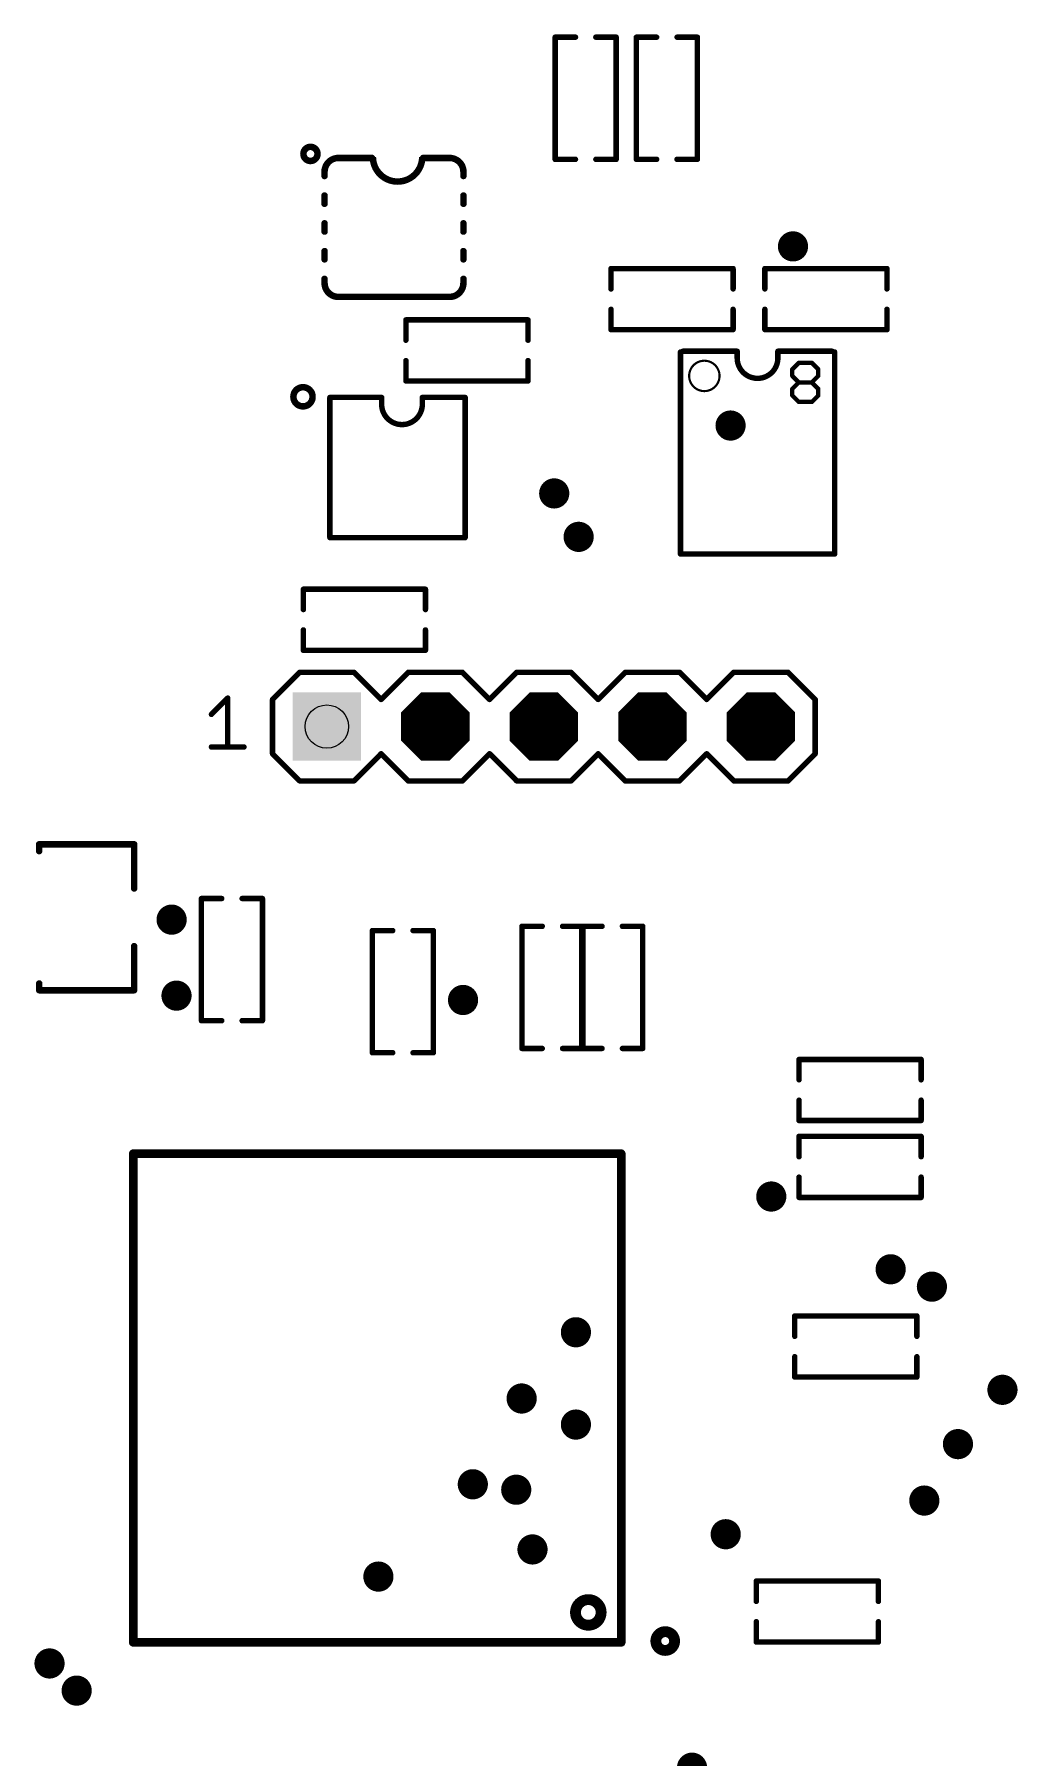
# Model space of a CAD drawing. Extents: x -132 to 146, y -142 to 112.
# Drawn here: x 95.28 to 118.29, y 25.49 to 65.79 of the extents above; entities that cross this region are included whole.
import ezdxf

# ---------------------------------------------------------------- set-up
doc = ezdxf.new("R2010")
doc.units = 0
for name, color, linetype in [('17', 82, 'CONTINUOUS'), ('18', 82, 'CONTINUOUS'), ('21', 253, 'CONTINUOUS'), ('44', 253, 'CONTINUOUS')]:
    doc.layers.add(name, color=color, linetype=linetype)

# ---------------------------------------------------------------- blocks, each defined once
blk = doc.blocks.new('SQUAREP')
blk.add_solid([(-0.5, -0.5), (0.5, -0.5), (-0.5, 0.5), (0.5, 0.5)])
blk = doc.blocks.new('OCTAGONP')
at = {"const_width": 0.5}
blk.add_lwpolyline([(-0.25, -0.1036), (-0.25, 0.1036), (-0.1036, 0.25), (0.1036, 0.25), (0.25, 0.1036), (0.25, -0.1036), (0.1036, -0.25), (-0.1036, -0.25), (-0.25, -0.1036), (-0.25, 0.1036)], dxfattribs=at)
blk = doc.blocks.new('ROUNDV')
at = {"const_width": 0.5}
blk.add_lwpolyline([(0, -0.25, 1), (0, 0.25, 1), (0, -0.25)], format="xyb", dxfattribs=at)

msp = doc.modelspace()

# ---------------------------------------------------------------- linework, layer by layer
at = {"layer": '21'}
for points, const_width in [([(107.4954, 65.7268, 1), (107.4318, 65.7268)], 0.0635), ([(107.4636, 65.7585, 1), (107.4636, 65.695)], 0.0635), ([(107.9399, 65.695, 1), (107.9399, 65.7585)], 0.0635), ([(108.4161, 65.7585, 1), (108.4161, 65.695)], 0.0635), ([(108.9242, 65.7268, 1), (108.8607, 65.7268)], 0.0635), ([(108.8924, 65.695, 1), (108.8924, 65.7585)], 0.0635), ([(109.3636, 65.7585, 1), (109.3636, 65.695)], 0.0635), ([(109.3954, 65.7268, 1), (109.3319, 65.7268)], 0.0635), ([(109.8399, 65.695, 1), (109.8399, 65.7585)], 0.0635), ([(110.3161, 65.7585, 1), (110.3161, 65.695)], 0.0635), ([(110.8242, 65.7268, 1), (110.7606, 65.7268)], 0.0635), ([(110.7924, 65.695, 1), (110.7924, 65.7585)], 0.0635), ([(101.7376, 62.8314, 1), (101.7376, 63.1616, 1), (101.7376, 62.8314)], 0.1524), ([(102.3923, 62.9017, 0.4142), (102.0673, 62.5767)], 0.1524), ([(102.3923, 62.9398, 1), (102.3923, 62.8636)], 0.0762), ([(102.3923, 62.8636, 1), (102.3923, 62.9398)], 0.0762), ([(103.198, 62.9267, 1), (104.3537, 62.9267)], 0.1524), ([(103.1762, 62.8636, 1), (103.1762, 62.9398)], 0.0762), ([(104.3735, 62.9398, 1), (104.3735, 62.8636)], 0.0762), ([(105.3173, 62.5767, 0.4142), (104.9923, 62.9017)], 0.1524), ([(104.9923, 62.9398, 1), (104.9923, 62.8636)], 0.0762), ([(104.9923, 62.8636, 1), (104.9923, 62.9398)], 0.0762), ([(107.4318, 62.8692, 1), (107.4954, 62.8692)], 0.0635), ([(107.4636, 62.901, 1), (107.4636, 62.8375)], 0.0635), ([(107.9399, 62.8375, 1), (107.9399, 62.901)], 0.0635), ([(108.4161, 62.901, 1), (108.4161, 62.8375)], 0.0635), ([(108.8607, 62.8692, 1), (108.9242, 62.8692)], 0.0635), ([(108.8924, 62.8375, 1), (108.8924, 62.901)], 0.0635), ([(109.3636, 62.901, 1), (109.3636, 62.8375)], 0.0635), ([(109.3319, 62.8692, 1), (109.3954, 62.8692)], 0.0635), ([(109.8399, 62.8375, 1), (109.8399, 62.901)], 0.0635), ([(110.3161, 62.901, 1), (110.3161, 62.8375)], 0.0635), ([(110.7606, 62.8692, 1), (110.8242, 62.8692)], 0.0635), ([(110.7924, 62.8375, 1), (110.7924, 62.901)], 0.0635), ([(102.1054, 62.6167, 1), (102.0292, 62.6167)], 0.0762), ([(102.0292, 62.5767, 1), (102.1054, 62.5767)], 0.0762), ([(102.0292, 62.4797, 1), (102.1054, 62.4797)], 0.0762), ([(105.3554, 62.5767, 1), (105.2792, 62.5767)], 0.0762), ([(105.2792, 62.5767, 1), (105.3554, 62.5767)], 0.0762), ([(105.2792, 62.4797, 1), (105.3554, 62.4797)], 0.0762), ([(102.1054, 62.0227, 1), (102.0292, 62.0227)], 0.0762), ([(105.3554, 62.0227, 1), (105.2792, 62.0227)], 0.0762), ([(102.0292, 61.8297, 1), (102.1054, 61.8297)], 0.0762), ([(105.2792, 61.8297, 1), (105.3554, 61.8297)], 0.0762), ([(102.1054, 61.3727, 1), (102.0292, 61.3727)], 0.0762), ([(105.3554, 61.3727, 1), (105.2792, 61.3727)], 0.0762), ([(102.0292, 61.1797, 1), (102.1054, 61.1797)], 0.0762), ([(105.2792, 61.1797, 1), (105.3554, 61.1797)], 0.0762), ([(102.1054, 60.7227, 1), (102.0292, 60.7227)], 0.0762), ([(102.0292, 60.5297, 1), (102.1054, 60.5297)], 0.0762), ([(105.3554, 60.7227, 1), (105.2792, 60.7227)], 0.0762), ([(105.2792, 60.5297, 1), (105.3554, 60.5297)], 0.0762), ([(102.1054, 60.0727, 1), (102.0292, 60.0727)], 0.0762), ([(105.3554, 60.0727, 1), (105.2792, 60.0727)], 0.0762), ([(108.7712, 60.3462, 1), (108.7712, 60.2827)], 0.0635), ([(108.803, 60.3144, 1), (108.7395, 60.3144)], 0.0635), ([(111.6606, 60.3144, 1), (111.597, 60.3144)], 0.0635), ([(111.6288, 60.2827, 1), (111.6288, 60.3462)], 0.0635), ([(112.403, 60.3144, 1), (112.3394, 60.3144)], 0.0635), ([(112.3712, 60.3462, 1), (112.3712, 60.2827)], 0.0635), ([(115.2606, 60.3144, 1), (115.1971, 60.3144)], 0.0635), ([(115.2288, 60.2827, 1), (115.2288, 60.3462)], 0.0635), ([(102.0673, 59.9767, 0.4142), (102.3923, 59.6517)], 0.1524), ([(102.1054, 59.9767, 1), (102.0292, 59.9767)], 0.0762), ([(102.0292, 59.9767, 1), (102.1054, 59.9767)], 0.0762), ([(102.3923, 59.6898, 1), (102.3923, 59.6136)], 0.0762), ([(102.3923, 59.6136, 1), (102.3923, 59.6898)], 0.0762), ([(104.9923, 59.6517, 0.4142), (105.3173, 59.9767)], 0.1524), ([(104.9923, 59.6898, 1), (104.9923, 59.6136)], 0.0762), ([(104.9923, 59.6136, 1), (104.9923, 59.6898)], 0.0762), ([(105.3554, 59.9767, 1), (105.2792, 59.9767)], 0.0762), ([(105.2792, 59.9767, 1), (105.3554, 59.9767)], 0.0762), ([(108.7395, 59.8381, 1), (108.803, 59.8381)], 0.0635), ([(111.597, 59.8381, 1), (111.6606, 59.8381)], 0.0635), ([(112.3394, 59.8381, 1), (112.403, 59.8381)], 0.0635), ([(115.1971, 59.8381, 1), (115.2606, 59.8381)], 0.0635), ([(108.803, 59.3619, 1), (108.7395, 59.3619)], 0.0635), ([(111.6606, 59.3619, 1), (111.597, 59.3619)], 0.0635), ([(112.403, 59.3619, 1), (112.3394, 59.3619)], 0.0635), ([(115.2606, 59.3619, 1), (115.1971, 59.3619)], 0.0635), ([(103.9712, 59.1462, 1), (103.9712, 59.0827)], 0.0635), ([(104.003, 59.1144, 1), (103.9395, 59.1144)], 0.0635), ([(106.8606, 59.1144, 1), (106.797, 59.1144)], 0.0635), ([(106.8288, 59.0827, 1), (106.8288, 59.1462)], 0.0635), ([(108.7712, 58.9174, 1), (108.7712, 58.8539)], 0.0635), ([(108.7395, 58.8856, 1), (108.803, 58.8856)], 0.0635), ([(111.597, 58.8856, 1), (111.6606, 58.8856)], 0.0635), ([(111.6288, 58.8539, 1), (111.6288, 58.9174)], 0.0635), ([(112.3394, 58.8856, 1), (112.403, 58.8856)], 0.0635), ([(112.3712, 58.9174, 1), (112.3712, 58.8539)], 0.0635), ([(115.1971, 58.8856, 1), (115.2606, 58.8856)], 0.0635), ([(115.2288, 58.8539, 1), (115.2288, 58.9174)], 0.0635), ([(103.9395, 58.6381, 1), (104.003, 58.6381)], 0.0635), ([(106.797, 58.6381, 1), (106.8606, 58.6381)], 0.0635), ([(110.4537, 58.413, 1), (110.4537, 58.3494)], 0.0635), ([(111.7555, 58.3812, 1), (111.692, 58.3812)], 0.0635), ([(111.7237, 58.3494, 1), (111.7237, 58.413)], 0.0635), ([(112.6763, 58.413, 1), (112.6763, 58.3494)], 0.0635), ([(112.7081, 58.3812, 1), (112.6446, 58.3812)], 0.0635), ([(113.9463, 58.3494, 1), (113.9463, 58.413)], 0.0635), ([(104.003, 58.1619, 1), (103.9395, 58.1619)], 0.0635), ([(106.8606, 58.1619, 1), (106.797, 58.1619)], 0.0635), ([(110.4284, 58.3622, 1), (110.3649, 58.3622)], 0.0635), ([(110.9554, 57.4478, 1), (110.9554, 58.159, 1), (110.9554, 57.4478)], 0.0508), ([(111.7237, 58.2225, 1), (112.6763, 58.2225)], 0.127), ([(111.7555, 58.2225, 1), (111.692, 58.2225)], 0.0635), ([(111.692, 58.2225, 1), (111.7555, 58.2225)], 0.0635), ([(112.7081, 58.2225, 1), (112.6446, 58.2225)], 0.0635), ([(112.6446, 58.2225, 1), (112.7081, 58.2225)], 0.0635), ([(113.1653, 58.1344, 1), (113.1653, 58.0836)], 0.0508), ([(113.1833, 58.091, 1), (113.1474, 58.1269)], 0.0508), ([(113.4884, 58.1269, 1), (113.4524, 58.091)], 0.0508), ([(113.4704, 58.0836, 1), (113.4704, 58.1344)], 0.0508), ([(114.0352, 58.3622, 1), (113.9716, 58.3622)], 0.0635), ([(103.9712, 57.7174, 1), (103.9712, 57.6538)], 0.0635), ([(103.9395, 57.6856, 1), (104.003, 57.6856)], 0.0635), ([(106.797, 57.6856, 1), (106.8606, 57.6856)], 0.0635), ([(106.8288, 57.6538, 1), (106.8288, 57.7174)], 0.0635), ([(113.0382, 57.9565, 1), (112.9874, 57.9565)], 0.0508), ([(112.9948, 57.9744, 1), (113.0308, 57.9385)], 0.0508), ([(113.0308, 57.8219, 1), (112.9948, 57.786)], 0.0508), ([(112.9874, 57.8039, 1), (113.0382, 57.8039)], 0.0508), ([(113.1653, 57.6768, 1), (113.1653, 57.626)], 0.0508), ([(113.1833, 57.6334, 1), (113.1474, 57.6694)], 0.0508), ([(113.1474, 57.6334, 1), (113.1833, 57.6694)], 0.0508), ([(113.4884, 57.6694, 1), (113.4524, 57.6334)], 0.0508), ([(113.4524, 57.6694, 1), (113.4884, 57.6334)], 0.0508), ([(113.4704, 57.626, 1), (113.4704, 57.6768)], 0.0508), ([(113.6483, 57.9565, 1), (113.5975, 57.9565)], 0.0508), ([(113.5975, 57.8039, 1), (113.6483, 57.8039)], 0.0508), ([(113.605, 57.9385, 1), (113.6409, 57.9744)], 0.0508), ([(113.6409, 57.786, 1), (113.605, 57.8219)], 0.0508), ([(101.5625, 57.0906, 1), (101.5625, 57.5394, 1), (101.5625, 57.0906)], 0.1524), ([(102.2236, 57.2992, 1), (102.16, 57.2992)], 0.0635), ([(102.1962, 57.3317, 1), (102.1962, 57.2683)], 0.0635), ([(103.4349, 57.2999, 1), (103.3714, 57.2999)], 0.0635), ([(103.4031, 57.2682, 1), (103.4031, 57.3316)], 0.0635), ([(104.3875, 57.2999, 1), (104.3239, 57.2999)], 0.0635), ([(104.3557, 57.3316, 1), (104.3557, 57.2682)], 0.0635), ([(105.3892, 57.2992, 1), (105.3256, 57.2992)], 0.0635), ([(105.3545, 57.2683, 1), (105.3545, 57.3317)], 0.0635), ([(113.0382, 57.4989, 1), (112.9874, 57.4989)], 0.0508), ([(112.9948, 57.5168, 1), (113.0308, 57.4809)], 0.0508), ([(113.0308, 57.3643, 1), (112.9948, 57.3284)], 0.0508), ([(112.9874, 57.3463, 1), (113.0382, 57.3463)], 0.0508), ([(113.1653, 57.2192, 1), (113.1653, 57.1684)], 0.0508), ([(113.1474, 57.1758, 1), (113.1833, 57.2118)], 0.0508), ([(113.4524, 57.2118, 1), (113.4884, 57.1758)], 0.0508), ([(113.4704, 57.1684, 1), (113.4704, 57.2192)], 0.0508), ([(113.6483, 57.4989, 1), (113.5975, 57.4989)], 0.0508), ([(113.5975, 57.3463, 1), (113.6483, 57.3463)], 0.0508), ([(113.605, 57.4809, 1), (113.6409, 57.5168)], 0.0508), ([(113.6409, 57.3284, 1), (113.605, 57.3643)], 0.0508), ([(103.4031, 57.1412, 1), (104.3557, 57.1412)], 0.127), ([(103.4349, 57.1412, 1), (103.3714, 57.1412)], 0.0635), ([(103.3714, 57.1412, 1), (103.4349, 57.1412)], 0.0635), ([(104.3875, 57.1412, 1), (104.3239, 57.1412)], 0.0635), ([(104.3239, 57.1412, 1), (104.3875, 57.1412)], 0.0635), ([(102.16, 54.02, 1), (102.2236, 54.02)], 0.0635), ([(102.1918, 54.0518, 1), (102.1918, 53.9883)], 0.0635), ([(105.3256, 54.02, 1), (105.3892, 54.02)], 0.0635), ([(105.3574, 53.9883, 1), (105.3574, 54.0518)], 0.0635), ([(110.3966, 53.6696, 1), (110.3966, 53.6061)], 0.0635), ([(110.3649, 53.6378, 1), (110.4284, 53.6378)], 0.0635), ([(113.9716, 53.6378, 1), (114.0352, 53.6378)], 0.0635), ([(114.0034, 53.6061, 1), (114.0034, 53.6696)], 0.0635), ([(101.5712, 52.8462, 1), (101.5712, 52.7826)], 0.0635), ([(101.603, 52.8144, 1), (101.5395, 52.8144)], 0.0635), ([(104.4606, 52.8144, 1), (104.3971, 52.8144)], 0.0635), ([(104.4288, 52.7826, 1), (104.4288, 52.8462)], 0.0635), ([(101.5395, 52.3381, 1), (101.603, 52.3381)], 0.0635), ([(104.3971, 52.3381, 1), (104.4606, 52.3381)], 0.0635), ([(101.603, 51.8619, 1), (101.5395, 51.8619)], 0.0635), ([(104.4606, 51.8619, 1), (104.3971, 51.8619)], 0.0635), ([(101.5712, 51.4174, 1), (101.5712, 51.3539)], 0.0635), ([(101.5395, 51.3856, 1), (101.603, 51.3856)], 0.0635), ([(104.3971, 51.3856, 1), (104.4606, 51.3856)], 0.0635), ([(104.4288, 51.3539, 1), (104.4288, 51.4174)], 0.0635), ([(101.485, 50.9018, 1), (101.485, 50.8383)], 0.0635), ([(101.5075, 50.8475, 1), (101.4625, 50.8925)], 0.0635), ([(102.7775, 50.8925, 1), (102.7325, 50.8475)], 0.0635), ([(102.755, 50.8383, 1), (102.755, 50.9018)], 0.0635), ([(104.025, 50.9018, 1), (104.025, 50.8383)], 0.0635), ([(104.0475, 50.8475, 1), (104.0025, 50.8925)], 0.0635), ([(105.3175, 50.8925, 1), (105.2725, 50.8475)], 0.0635), ([(105.295, 50.8383, 1), (105.295, 50.9018)], 0.0635), ([(106.565, 50.9018, 1), (106.565, 50.8383)], 0.0635), ([(106.5875, 50.8475, 1), (106.5425, 50.8925)], 0.0635), ([(107.8575, 50.8925, 1), (107.8125, 50.8475)], 0.0635), ([(107.835, 50.8383, 1), (107.835, 50.9018)], 0.0635), ([(109.105, 50.9018, 1), (109.105, 50.8383)], 0.0635), ([(109.1275, 50.8475, 1), (109.0825, 50.8925)], 0.0635), ([(110.3975, 50.8925, 1), (110.3525, 50.8475)], 0.0635), ([(110.375, 50.8383, 1), (110.375, 50.9018)], 0.0635), ([(111.645, 50.9018, 1), (111.645, 50.8383)], 0.0635), ([(111.6675, 50.8475, 1), (111.6225, 50.8925)], 0.0635), ([(112.9375, 50.8925, 1), (112.8925, 50.8475)], 0.0635), ([(112.915, 50.8383, 1), (112.915, 50.9018)], 0.0635), ([(99.8329, 50.2677, 1), (99.7694, 50.2677)], 0.0635), ([(99.8236, 50.2452, 1), (99.7787, 50.2901)], 0.0635), ([(100.8275, 50.2575, 1), (100.8725, 50.2125)], 0.0635), ([(100.8818, 50.235, 1), (100.8183, 50.235)], 0.0635), ([(103.3675, 50.2575, 1), (103.4125, 50.2125)], 0.0635), ([(103.3675, 50.2125, 1), (103.4125, 50.2575)], 0.0635), ([(105.9075, 50.2575, 1), (105.9525, 50.2125)], 0.0635), ([(105.9075, 50.2125, 1), (105.9525, 50.2575)], 0.0635), ([(108.4475, 50.2575, 1), (108.4925, 50.2125)], 0.0635), ([(108.4475, 50.2125, 1), (108.4925, 50.2575)], 0.0635), ([(110.9875, 50.2575, 1), (111.0325, 50.2125)], 0.0635), ([(110.9875, 50.2125, 1), (111.0325, 50.2575)], 0.0635), ([(113.5818, 50.235, 1), (113.5183, 50.235)], 0.0635), ([(113.5275, 50.2125, 1), (113.5725, 50.2575)], 0.0635), ([(99.3973, 49.9088, 1), (99.4423, 49.8639)], 0.0635), ([(99.4198, 49.1555, 1), (99.4198, 49.0919)], 0.0635), ([(100.1825, 49.0919, 1), (100.1825, 49.1555)], 0.0635), ([(99.7694, 49.1237, 1), (99.8329, 49.1237)], 0.0635), ([(100.8725, 48.9875, 1), (100.8275, 48.9425)], 0.0635), ([(100.8183, 48.965, 1), (100.8818, 48.965)], 0.0635), ([(103.4125, 48.9875, 1), (103.3675, 48.9425)], 0.0635), ([(103.4125, 48.9425, 1), (103.3675, 48.9875)], 0.0635), ([(105.9525, 48.9875, 1), (105.9075, 48.9425)], 0.0635), ([(105.9525, 48.9425, 1), (105.9075, 48.9875)], 0.0635), ([(108.4925, 48.9875, 1), (108.4475, 48.9425)], 0.0635), ([(108.4925, 48.9425, 1), (108.4475, 48.9875)], 0.0635), ([(111.0325, 48.9875, 1), (110.9875, 48.9425)], 0.0635), ([(111.0325, 48.9425, 1), (110.9875, 48.9875)], 0.0635), ([(113.5183, 48.965, 1), (113.5818, 48.965)], 0.0635), ([(113.5725, 48.9425, 1), (113.5275, 48.9875)], 0.0635), ([(101.485, 48.3618, 1), (101.485, 48.2983)], 0.0635), ([(101.4625, 48.3075, 1), (101.5075, 48.3525)], 0.0635), ([(102.7325, 48.3525, 1), (102.7775, 48.3075)], 0.0635), ([(102.755, 48.2983, 1), (102.755, 48.3618)], 0.0635), ([(104.025, 48.3618, 1), (104.025, 48.2983)], 0.0635), ([(104.0025, 48.3075, 1), (104.0475, 48.3525)], 0.0635), ([(105.2725, 48.3525, 1), (105.3175, 48.3075)], 0.0635), ([(105.295, 48.2983, 1), (105.295, 48.3618)], 0.0635), ([(106.565, 48.3618, 1), (106.565, 48.2983)], 0.0635), ([(106.5425, 48.3075, 1), (106.5875, 48.3525)], 0.0635), ([(107.8125, 48.3525, 1), (107.8575, 48.3075)], 0.0635), ([(107.835, 48.2983, 1), (107.835, 48.3618)], 0.0635), ([(109.105, 48.3618, 1), (109.105, 48.2983)], 0.0635), ([(109.0825, 48.3075, 1), (109.1275, 48.3525)], 0.0635), ([(110.3525, 48.3525, 1), (110.3975, 48.3075)], 0.0635), ([(110.375, 48.2983, 1), (110.375, 48.3618)], 0.0635), ([(111.645, 48.3618, 1), (111.645, 48.2983)], 0.0635), ([(111.6225, 48.3075, 1), (111.6675, 48.3525)], 0.0635), ([(112.8925, 48.3525, 1), (112.9375, 48.3075)], 0.0635), ([(112.915, 48.2983, 1), (112.915, 48.3618)], 0.0635), ([(95.3887, 46.8844, 1), (95.3887, 46.8082)], 0.0762), ([(95.4268, 46.8463, 1), (95.3506, 46.8463)], 0.0762), ([(97.6494, 46.8463, 1), (97.5732, 46.8463)], 0.0762), ([(97.6113, 46.8082, 1), (97.6113, 46.8844)], 0.0762), ([(95.3506, 46.6875, 1), (95.4268, 46.6875)], 0.0762), ([(97.5732, 45.8144, 1), (97.6494, 45.8144)], 0.0762), ([(99.1856, 45.6106, 1), (99.1856, 45.547)], 0.0635), ([(99.2174, 45.5788, 1), (99.1539, 45.5788)], 0.0635), ([(99.6619, 45.547, 1), (99.6619, 45.6106)], 0.0635), ([(100.1381, 45.6106, 1), (100.1381, 45.547)], 0.0635), ([(100.6462, 45.5788, 1), (100.5827, 45.5788)], 0.0635), ([(100.6144, 45.547, 1), (100.6144, 45.6106)], 0.0635), ([(103.1856, 44.8606, 1), (103.1856, 44.797)], 0.0635), ([(103.2174, 44.8288, 1), (103.1539, 44.8288)], 0.0635), ([(103.6619, 44.797, 1), (103.6619, 44.8606)], 0.0635), ([(104.1381, 44.8606, 1), (104.1381, 44.797)], 0.0635), ([(104.6462, 44.8288, 1), (104.5827, 44.8288)], 0.0635), ([(104.6144, 44.797, 1), (104.6144, 44.8606)], 0.0635), ([(106.6856, 44.9606, 1), (106.6856, 44.8971)], 0.0635), ([(106.7174, 44.9288, 1), (106.6539, 44.9288)], 0.0635), ([(107.1619, 44.8971, 1), (107.1619, 44.9606)], 0.0635), ([(107.6381, 44.9606, 1), (107.6381, 44.8971)], 0.0635), ([(108.1174, 44.9288, 1), (108.0538, 44.9288)], 0.0635), ([(108.0856, 44.9606, 1), (108.0856, 44.8971)], 0.0635), ([(108.1462, 44.9288, 1), (108.0827, 44.9288)], 0.0635), ([(108.1144, 44.8971, 1), (108.1144, 44.9606)], 0.0635), ([(108.5619, 44.8971, 1), (108.5619, 44.9606)], 0.0635), ([(109.0381, 44.9606, 1), (109.0381, 44.8971)], 0.0635), ([(109.5462, 44.9288, 1), (109.4827, 44.9288)], 0.0635), ([(109.5144, 44.8971, 1), (109.5144, 44.9606)], 0.0635), ([(97.6494, 44.465, 1), (97.5732, 44.465)], 0.0762), ([(95.4268, 43.5919, 1), (95.3506, 43.5919)], 0.0762), ([(95.3887, 43.4712, 1), (95.3887, 43.395)], 0.0762), ([(95.3506, 43.4331, 1), (95.4268, 43.4331)], 0.0762), ([(97.5732, 43.4331, 1), (97.6494, 43.4331)], 0.0762), ([(97.6113, 43.395, 1), (97.6113, 43.4712)], 0.0762), ([(99.1856, 42.753, 1), (99.1856, 42.6895)], 0.0635), ([(99.1539, 42.7212, 1), (99.2174, 42.7212)], 0.0635), ([(99.6619, 42.6895, 1), (99.6619, 42.753)], 0.0635), ([(100.1381, 42.753, 1), (100.1381, 42.6895)], 0.0635), ([(100.5827, 42.7212, 1), (100.6462, 42.7212)], 0.0635), ([(100.6144, 42.6895, 1), (100.6144, 42.753)], 0.0635), ([(103.1856, 42.003, 1), (103.1856, 41.9395)], 0.0635), ([(103.1539, 41.9712, 1), (103.2174, 41.9712)], 0.0635), ([(103.6619, 41.9395, 1), (103.6619, 42.003)], 0.0635), ([(104.1381, 42.003, 1), (104.1381, 41.9395)], 0.0635), ([(104.5827, 41.9712, 1), (104.6462, 41.9712)], 0.0635), ([(104.6144, 41.9395, 1), (104.6144, 42.003)], 0.0635), ([(106.6856, 42.103, 1), (106.6856, 42.0395)], 0.0635), ([(106.6539, 42.0712, 1), (106.7174, 42.0712)], 0.0635), ([(107.1619, 42.0395, 1), (107.1619, 42.103)], 0.0635), ([(107.6381, 42.103, 1), (107.6381, 42.0395)], 0.0635), ([(108.0538, 42.0712, 1), (108.1174, 42.0712)], 0.0635), ([(108.0856, 42.103, 1), (108.0856, 42.0395)], 0.0635), ([(108.0827, 42.0712, 1), (108.1462, 42.0712)], 0.0635), ([(108.1144, 42.0395, 1), (108.1144, 42.103)], 0.0635), ([(108.5619, 42.0395, 1), (108.5619, 42.103)], 0.0635), ([(109.0381, 42.103, 1), (109.0381, 42.0395)], 0.0635), ([(109.4827, 42.0712, 1), (109.5462, 42.0712)], 0.0635), ([(109.5144, 42.0395, 1), (109.5144, 42.103)], 0.0635), ([(113.203, 41.8144, 1), (113.1394, 41.8144)], 0.0635), ([(113.1712, 41.8462, 1), (113.1712, 41.7826)], 0.0635), ([(116.0606, 41.8144, 1), (115.9971, 41.8144)], 0.0635), ([(116.0288, 41.7826, 1), (116.0288, 41.8462)], 0.0635), ([(113.1394, 41.3381, 1), (113.203, 41.3381)], 0.0635), ([(115.9971, 41.3381, 1), (116.0606, 41.3381)], 0.0635), ([(113.203, 40.8619, 1), (113.1394, 40.8619)], 0.0635), ([(116.0606, 40.8619, 1), (115.9971, 40.8619)], 0.0635), ([(113.1394, 40.3856, 1), (113.203, 40.3856)], 0.0635), ([(113.1712, 40.4174, 1), (113.1712, 40.3539)], 0.0635), ([(115.9971, 40.3856, 1), (116.0606, 40.3856)], 0.0635), ([(116.0288, 40.3539, 1), (116.0288, 40.4174)], 0.0635), ([(113.203, 40.0144, 1), (113.1394, 40.0144)], 0.0635), ([(113.1712, 40.0462, 1), (113.1712, 39.9826)], 0.0635), ([(116.0606, 40.0144, 1), (115.9971, 40.0144)], 0.0635), ([(116.0288, 39.9826, 1), (116.0288, 40.0462)], 0.0635), ([(97.6408, 39.61, 1), (97.5392, 39.61)], 0.1016), ([(97.59, 39.6608, 1), (97.59, 39.5592)], 0.1016), ([(109.0608, 39.61, 1), (108.9592, 39.61)], 0.1016), ([(109.01, 39.5592, 1), (109.01, 39.6608)], 0.1016), ([(113.1394, 39.5381, 1), (113.203, 39.5381)], 0.0635), ([(115.9971, 39.5381, 1), (116.0606, 39.5381)], 0.0635), ([(113.203, 39.0619, 1), (113.1394, 39.0619)], 0.0635), ([(116.0606, 39.0619, 1), (115.9971, 39.0619)], 0.0635), ([(113.1712, 38.6174, 1), (113.1712, 38.5538)], 0.0635), ([(113.1394, 38.5856, 1), (113.203, 38.5856)], 0.0635), ([(115.9971, 38.5856, 1), (116.0606, 38.5856)], 0.0635), ([(116.0288, 38.5538, 1), (116.0288, 38.6174)], 0.0635), ([(113.0712, 35.8462, 1), (113.0712, 35.7826)], 0.0635), ([(113.103, 35.8144, 1), (113.0395, 35.8144)], 0.0635), ([(115.9606, 35.8144, 1), (115.8971, 35.8144)], 0.0635), ([(115.9288, 35.7826, 1), (115.9288, 35.8462)], 0.0635), ([(113.0395, 35.3381, 1), (113.103, 35.3381)], 0.0635), ([(115.8971, 35.3381, 1), (115.9606, 35.3381)], 0.0635), ([(113.103, 34.8619, 1), (113.0395, 34.8619)], 0.0635), ([(115.9606, 34.8619, 1), (115.8971, 34.8619)], 0.0635), ([(113.0712, 34.4174, 1), (113.0712, 34.3539)], 0.0635), ([(113.0395, 34.3856, 1), (113.103, 34.3856)], 0.0635), ([(115.8971, 34.3856, 1), (115.9606, 34.3856)], 0.0635), ([(115.9288, 34.3539, 1), (115.9288, 34.4174)], 0.0635), ([(112.203, 29.6144, 1), (112.1394, 29.6144)], 0.0635), ([(112.1712, 29.6461, 1), (112.1712, 29.5827)], 0.0635), ([(115.0606, 29.6144, 1), (114.9971, 29.6144)], 0.0635), ([(115.0288, 29.5827, 1), (115.0288, 29.6461)], 0.0635), ([(108.24, 28.5804, 1), (108.24, 29.1796, 1), (108.24, 28.5804)], 0.254), ([(112.1394, 29.1381, 1), (112.203, 29.1381)], 0.0635), ([(114.9971, 29.1381, 1), (115.0606, 29.1381)], 0.0635), ([(112.203, 28.6619, 1), (112.1394, 28.6619)], 0.0635), ([(115.0606, 28.6619, 1), (114.9971, 28.6619)], 0.0635), ([(97.59, 28.2308, 1), (97.59, 28.1292)], 0.1016), ([(97.5392, 28.18, 1), (97.6408, 28.18)], 0.1016), ([(108.9592, 28.18, 1), (109.0608, 28.18)], 0.1016), ([(109.01, 28.1292, 1), (109.01, 28.2308)], 0.1016), ([(110.04, 27.9907, 1), (110.04, 28.4293, 1), (110.04, 27.9907)], 0.254), ([(112.1394, 28.1856, 1), (112.203, 28.1856)], 0.0635), ([(112.1712, 28.2173, 1), (112.1712, 28.1539)], 0.0635), ([(114.9971, 28.1856, 1), (115.0606, 28.1856)], 0.0635), ([(115.0288, 28.1539, 1), (115.0288, 28.2173)], 0.0635)]:
    msp.add_lwpolyline(points, format="xyb", dxfattribs=dict(at, const_width=const_width))
for points, const_width in [([(107.4636, 62.8692), (107.4636, 65.7268)], 0.127), ([(107.4636, 65.7268), (107.9399, 65.7268)], 0.127), ([(108.8924, 65.7268), (108.4161, 65.7268)], 0.127), ([(108.8924, 62.8692), (108.8924, 65.7268)], 0.127), ([(109.3636, 62.8692), (109.3636, 65.7268)], 0.127), ([(109.3636, 65.7268), (109.8399, 65.7268)], 0.127), ([(110.7924, 65.7268), (110.3161, 65.7268)], 0.127), ([(110.7924, 62.8692), (110.7924, 65.7268)], 0.127), ([(102.3923, 62.9017), (103.1762, 62.9017)], 0.1524), ([(104.3735, 62.9017), (104.9923, 62.9017)], 0.1524), ([(107.9399, 62.8692), (107.4636, 62.8692)], 0.127), ([(108.4161, 62.8692), (108.8924, 62.8692)], 0.127), ([(109.8399, 62.8692), (109.3636, 62.8692)], 0.127), ([(110.3161, 62.8692), (110.7924, 62.8692)], 0.127), ([(102.0673, 62.6167), (102.0673, 62.4797)], 0.1524), ([(105.3173, 62.5767), (105.3173, 62.4797)], 0.1524), ([(102.0673, 62.0227), (102.0673, 61.8297)], 0.1524), ([(105.3173, 62.0227), (105.3173, 61.8297)], 0.1524), ([(102.0673, 61.3727), (102.0673, 61.1797)], 0.1524), ([(105.3173, 61.3727), (105.3173, 61.1797)], 0.1524), ([(102.0673, 60.7227), (102.0673, 60.5297)], 0.1524), ([(105.3173, 60.7227), (105.3173, 60.5297)], 0.1524), ([(102.0673, 60.0727), (102.0673, 59.9767)], 0.1524), ([(105.3173, 60.0727), (105.3173, 59.9767)], 0.1524), ([(111.6288, 60.3144), (108.7712, 60.3144)], 0.127), ([(108.7712, 60.3144), (108.7712, 59.8381)], 0.127), ([(111.6288, 59.8381), (111.6288, 60.3144)], 0.127), ([(115.2288, 60.3144), (112.3712, 60.3144)], 0.127), ([(112.3712, 60.3144), (112.3712, 59.8381)], 0.127), ([(115.2288, 59.8381), (115.2288, 60.3144)], 0.127), ([(104.9923, 59.6517), (102.3923, 59.6517)], 0.1524), ([(108.7712, 58.8856), (108.7712, 59.3619)], 0.127), ([(111.6288, 59.3619), (111.6288, 58.8856)], 0.127), ([(112.3712, 58.8856), (112.3712, 59.3619)], 0.127), ([(115.2288, 59.3619), (115.2288, 58.8856)], 0.127), ([(106.8288, 59.1144), (103.9712, 59.1144)], 0.127), ([(103.9712, 59.1144), (103.9712, 58.6381)], 0.127), ([(106.8288, 58.6381), (106.8288, 59.1144)], 0.127), ([(111.6288, 58.8856), (108.7712, 58.8856)], 0.127), ([(115.2288, 58.8856), (112.3712, 58.8856)], 0.127), ([(111.7237, 58.3812), (110.4537, 58.3812)], 0.127), ([(111.7237, 58.2225), (111.7237, 58.3812)], 0.127), ([(112.6763, 58.2225), (112.6763, 58.3812)], 0.127), ([(112.6763, 58.3812), (113.9463, 58.3812)], 0.127), ([(103.9712, 57.6856), (103.9712, 58.1619)], 0.127), ([(106.8288, 58.1619), (106.8288, 57.6856)], 0.127), ([(110.3966, 58.3622), (110.3966, 53.6378)], 0.127), ([(113.0128, 57.9565), (113.1653, 58.109)], 0.1016), ([(113.1653, 58.109), (113.4704, 58.109)], 0.1016), ([(113.4704, 58.109), (113.6229, 57.9565)], 0.1016), ([(114.0034, 53.6378), (114.0034, 58.3622)], 0.127), ([(106.8288, 57.6856), (103.9712, 57.6856)], 0.127), ([(113.0128, 57.8039), (113.0128, 57.9565)], 0.1016), ([(113.1653, 57.6514), (113.0128, 57.8039)], 0.1016), ([(113.0128, 57.4989), (113.1653, 57.6514)], 0.1016), ([(113.1653, 57.6514), (113.4704, 57.6514)], 0.1016), ([(113.6229, 57.8039), (113.4704, 57.6514)], 0.1016), ([(113.4704, 57.6514), (113.6229, 57.4989)], 0.1016), ([(113.6229, 57.9565), (113.6229, 57.8039)], 0.1016), ([(102.1918, 57.2992), (102.1918, 54.02)], 0.127), ([(103.4031, 57.2999), (102.1962, 57.3)], 0.127), ([(103.4031, 57.1412), (103.4031, 57.2999)], 0.127), ([(104.3557, 57.2999), (105.3545, 57.3)], 0.127), ([(104.3557, 57.1412), (104.3557, 57.2999)], 0.127), ([(105.3574, 54.02), (105.3574, 57.2992)], 0.127), ([(113.0128, 57.3463), (113.0128, 57.4989)], 0.1016), ([(113.1653, 57.1938), (113.0128, 57.3463)], 0.1016), ([(113.4704, 57.1938), (113.1653, 57.1938)], 0.1016), ([(113.6229, 57.3463), (113.4704, 57.1938)], 0.1016), ([(113.6229, 57.4989), (113.6229, 57.3463)], 0.1016), ([(105.3574, 54.02), (102.1918, 54.02)], 0.127), ([(110.3966, 53.6378), (114.0034, 53.6378)], 0.127), ([(101.5712, 52.3381), (101.5712, 52.8144)], 0.127), ([(101.5712, 52.8144), (104.4288, 52.8144)], 0.127), ([(104.4288, 52.8144), (104.4288, 52.3381)], 0.127), ([(101.5712, 51.8619), (101.5712, 51.3856)], 0.127), ([(104.4288, 51.3856), (104.4288, 51.8619)], 0.127), ([(101.5712, 51.3856), (104.4288, 51.3856)], 0.127), ([(101.485, 50.87), (100.85, 50.235)], 0.127), ([(101.485, 50.87), (102.755, 50.87)], 0.127), ([(102.755, 50.87), (103.39, 50.235)], 0.127), ([(103.39, 50.235), (104.025, 50.87)], 0.127), ([(104.025, 50.87), (105.295, 50.87)], 0.127), ([(105.295, 50.87), (105.93, 50.235)], 0.127), ([(105.93, 50.235), (106.565, 50.87)], 0.127), ([(106.565, 50.87), (107.835, 50.87)], 0.127), ([(107.835, 50.87), (108.47, 50.235)], 0.127), ([(109.105, 50.87), (108.47, 50.235)], 0.127), ([(109.105, 50.87), (110.375, 50.87)], 0.127), ([(110.375, 50.87), (111.01, 50.235)], 0.127), ([(111.01, 50.235), (111.645, 50.87)], 0.127), ([(111.645, 50.87), (112.915, 50.87)], 0.127), ([(112.915, 50.87), (113.55, 50.235)], 0.127), ([(99.4198, 49.8864), (99.8011, 50.2677)], 0.127), ([(99.8011, 50.2677), (99.8011, 49.1237)], 0.127), ([(100.85, 50.235), (100.85, 48.965)], 0.127), ([(113.55, 50.235), (113.55, 48.965)], 0.127), ([(99.4198, 49.1237), (100.1825, 49.1237)], 0.127), ([(100.85, 48.965), (101.485, 48.33)], 0.127), ([(103.39, 48.965), (102.755, 48.33)], 0.127), ([(104.025, 48.33), (103.39, 48.965)], 0.127), ([(105.93, 48.965), (105.295, 48.33)], 0.127), ([(106.565, 48.33), (105.93, 48.965)], 0.127), ([(108.47, 48.965), (107.835, 48.33)], 0.127), ([(108.47, 48.965), (109.105, 48.33)], 0.127), ([(111.01, 48.965), (110.375, 48.33)], 0.127), ([(111.645, 48.33), (111.01, 48.965)], 0.127), ([(113.55, 48.965), (112.915, 48.33)], 0.127), ([(102.755, 48.33), (101.485, 48.33)], 0.127), ([(105.295, 48.33), (104.025, 48.33)], 0.127), ([(107.835, 48.33), (106.565, 48.33)], 0.127), ([(110.375, 48.33), (109.105, 48.33)], 0.127), ([(112.915, 48.33), (111.645, 48.33)], 0.127), ([(97.6113, 46.8463), (95.3887, 46.8463)], 0.1524), ([(95.3887, 46.8463), (95.3887, 46.6875)], 0.1524), ([(97.6113, 45.8144), (97.6113, 46.8463)], 0.1524), ([(99.1856, 42.7212), (99.1856, 45.5788)], 0.127), ([(99.1856, 45.5788), (99.6619, 45.5788)], 0.127), ([(100.6144, 45.5788), (100.1381, 45.5788)], 0.127), ([(100.6144, 42.7212), (100.6144, 45.5788)], 0.127), ([(103.1856, 41.9712), (103.1856, 44.8288)], 0.127), ([(103.1856, 44.8288), (103.6619, 44.8288)], 0.127), ([(104.6144, 44.8288), (104.1381, 44.8288)], 0.127), ([(104.6144, 41.9712), (104.6144, 44.8288)], 0.127), ([(106.6856, 42.0712), (106.6856, 44.9288)], 0.127), ([(106.6856, 44.9288), (107.1619, 44.9288)], 0.127), ([(108.1144, 44.9288), (107.6381, 44.9288)], 0.127), ([(108.0856, 42.0712), (108.0856, 44.9288)], 0.127), ([(108.0856, 44.9288), (108.5619, 44.9288)], 0.127), ([(108.1144, 42.0712), (108.1144, 44.9288)], 0.127), ([(109.5144, 44.9288), (109.0381, 44.9288)], 0.127), ([(109.5144, 42.0712), (109.5144, 44.9288)], 0.127), ([(97.6113, 43.4331), (97.6113, 44.465)], 0.1524), ([(95.3887, 43.5919), (95.3887, 43.4331)], 0.1524), ([(95.3887, 43.4331), (97.6113, 43.4331)], 0.1524), ([(99.6619, 42.7212), (99.1856, 42.7212)], 0.127), ([(100.1381, 42.7212), (100.6144, 42.7212)], 0.127), ([(103.6619, 41.9712), (103.1856, 41.9712)], 0.127), ([(104.1381, 41.9712), (104.6144, 41.9712)], 0.127), ([(107.1619, 42.0712), (106.6856, 42.0712)], 0.127), ([(107.6381, 42.0712), (108.1144, 42.0712)], 0.127), ([(108.5619, 42.0712), (108.0856, 42.0712)], 0.127), ([(109.0381, 42.0712), (109.5144, 42.0712)], 0.127), ([(113.1712, 41.3381), (113.1712, 41.8144)], 0.127), ([(113.1712, 41.8144), (116.0288, 41.8144)], 0.127), ([(116.0288, 41.8144), (116.0288, 41.3381)], 0.127), ([(113.1712, 40.8619), (113.1712, 40.3856)], 0.127), ([(116.0288, 40.3856), (116.0288, 40.8619)], 0.127), ([(113.1712, 40.3856), (116.0288, 40.3856)], 0.127), ([(113.1712, 39.5381), (113.1712, 40.0144)], 0.127), ([(113.1712, 40.0144), (116.0288, 40.0144)], 0.127), ([(116.0288, 40.0144), (116.0288, 39.5381)], 0.127), ([(97.59, 28.18), (97.59, 39.61)], 0.2032), ([(97.59, 39.61), (109.01, 39.61)], 0.2032), ([(109.01, 39.61), (109.01, 28.18)], 0.2032), ([(113.1712, 39.0619), (113.1712, 38.5856)], 0.127), ([(116.0288, 38.5856), (116.0288, 39.0619)], 0.127), ([(113.1712, 38.5856), (116.0288, 38.5856)], 0.127), ([(113.0712, 35.3381), (113.0712, 35.8144)], 0.127), ([(113.0712, 35.8144), (115.9288, 35.8144)], 0.127), ([(115.9288, 35.8144), (115.9288, 35.3381)], 0.127), ([(113.0712, 34.8619), (113.0712, 34.3856)], 0.127), ([(115.9288, 34.3856), (115.9288, 34.8619)], 0.127), ([(113.0712, 34.3856), (115.9288, 34.3856)], 0.127), ([(112.1712, 29.1381), (112.1712, 29.6144)], 0.127), ([(112.1712, 29.6144), (115.0288, 29.6144)], 0.127), ([(115.0288, 29.6144), (115.0288, 29.1381)], 0.127), ([(112.1712, 28.6619), (112.1712, 28.1856)], 0.127), ([(115.0288, 28.1856), (115.0288, 28.6619)], 0.127), ([(109.01, 28.18), (97.59, 28.18)], 0.2032), ([(112.1712, 28.1856), (115.0288, 28.1856)], 0.127)]:
    msp.add_lwpolyline(points, dxfattribs=dict(at, const_width=const_width))
at = {"layer": '44'}
for centre, radius in [((113.03, 60.833), 0.15), ((111.5695, 56.642), 0.15), ((107.442, 55.0545), 0.15), ((108.0135, 54.0385), 0.15), ((102.12, 49.6), 0.508), ((104.66, 49.6), 0.508), ((107.2, 49.6), 0.508), ((109.74, 49.6), 0.508), ((112.28, 49.6), 0.508), ((98.4885, 45.085), 0.15), ((98.6028, 43.307), 0.15), ((105.3084, 43.2054), 0.15), ((112.522, 38.608), 0.15), ((115.316, 36.9062), 0.15), ((116.2812, 36.4998), 0.15), ((107.95, 35.433), 0.15), ((106.68, 33.8836), 0.15), ((117.9322, 34.0868), 0.15), ((107.95, 33.274), 0.15), ((116.8908, 32.8168), 0.15), ((105.537, 31.877), 0.15), ((106.553, 31.75), 0.15), ((116.1034, 31.496), 0.15), ((111.4552, 30.7086), 0.15), ((106.934, 30.353), 0.15), ((103.3272, 29.718), 0.15), ((95.631, 27.686), 0.15), ((96.266, 27.051), 0.15)]:
    msp.add_circle(centre, radius, dxfattribs=at)

# ---------------------------------------------------------------- block references
at = {"layer": '17', "xscale": 1.6002, "yscale": 1.6002}
for name, p in [('SQUAREP', (102.12, 49.6)), ('SQUAREP', (102.12, 49.6)), ('OCTAGONP', (104.66, 49.6)), ('OCTAGONP', (104.66, 49.6)), ('OCTAGONP', (107.2, 49.6)), ('OCTAGONP', (107.2, 49.6)), ('OCTAGONP', (109.74, 49.6)), ('OCTAGONP', (109.74, 49.6)), ('OCTAGONP', (112.28, 49.6)), ('OCTAGONP', (112.28, 49.6))]:
    msp.add_blockref(name, p, dxfattribs=at)
at = {"layer": '18', "xscale": 0.7064, "yscale": 0.7064}
for p in [(113.03, 60.833), (111.5695, 56.642), (107.442, 55.0545), (108.0135, 54.0385), (98.4885, 45.085), (98.6028, 43.307), (105.3084, 43.2054), (112.522, 38.608), (115.316, 36.9062), (116.2812, 36.4998), (107.95, 35.433), (117.9322, 34.0868), (106.68, 33.8836), (107.95, 33.274), (116.8908, 32.8168), (105.537, 31.877), (106.553, 31.75), (116.1034, 31.496), (111.4552, 30.7086), (106.934, 30.353), (103.3272, 29.718), (95.631, 27.686), (96.266, 27.051), (110.6678, 25.2476)]:
    msp.add_blockref('ROUNDV', p, dxfattribs=at)

doc.saveas('drawing.dxf')
